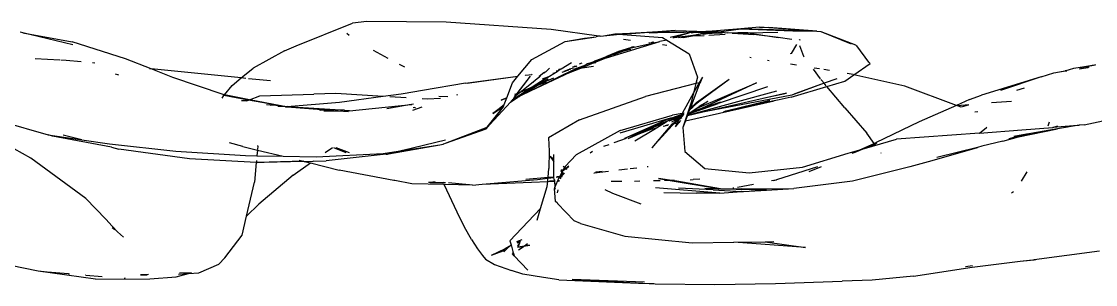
# Model space of a CAD drawing. Header units: millimetres. Extents: x -41292 to 298682, y -22072 to 33155.
# Drawn here: x 27677.4 to 27894.8, y -13211.9 to -13158.6 of the extents above; entities that cross this region are included whole.
import ezdxf

# ---------------------------------------------------------------- set-up
doc = ezdxf.new("R2010")
doc.units = ezdxf.units.MM

# ---------------------------------------------------------------- blocks, each defined once
blk = doc.blocks.new('rmfnasesx')
for p, q in [((55196.21, 2348.86), (55207.66, 2353.42)), ((55210.55, 2353.79), (55207.66, 2353.42)), ((55226.58, 2353.64), (55210.55, 2353.79)), ((55247.83, 2352.15), (55226.58, 2353.64)), ((55257.53, 2350.82), (55247.83, 2352.15)), ((55286.25, 2352.29), (55279.63, 2351.76)), ((55281.78, 2351.68), (55286.25, 2352.29)), ((55290.03, 2352.62), (55286.25, 2352.29)), ((55301.62, 2351.81), (55286.25, 2352.29)), ((55286.25, 2352.29), (55296.74, 2351.89)), ((55301.62, 2351.81), (55290.03, 2352.62)), ((55290.03, 2352.62), (55291.82, 2352.6)), ((55301.62, 2351.81), (55291.82, 2352.6)), ((55140.94, 2351.49), (55140.36, 2351.64)), ((55140.94, 2351.49), (55150.93, 2349.67)), ((55151.01, 2349.07), (55140.94, 2351.49)), ((55206.53, 2351.41), (55206.98, 2351)), ((55250.67, 2349.72), (55256.96, 2350.7)), ((55250.67, 2349.72), (55254.62, 2350.41)), ((55254.62, 2350.41), (55256.96, 2350.7)), ((55257.53, 2350.82), (55256.96, 2350.7)), ((55257.75, 2350.79), (55257.53, 2350.82)), ((55257.75, 2350.79), (55258.45, 2350.88)), ((55258.14, 2350.74), (55258.08, 2350.75)), ((55258.45, 2350.88), (55260.75, 2351.29)), ((55258.45, 2350.88), (55260.48, 2351.06)), ((55260.48, 2351.06), (55261.78, 2351.21)), ((55262.35, 2351.16), (55260.48, 2351.06)), ((55260.75, 2351.29), (55263.76, 2351.44)), ((55260.75, 2351.29), (55261.78, 2351.21)), ((55261.78, 2351.21), (55263.76, 2351.44)), ((55261.78, 2351.21), (55262.35, 2351.16)), ((55272.92, 2351.93), (55262.35, 2351.16)), ((55262.35, 2351.16), (55270.38, 2350.54)), ((55263.9, 2349.95), (55262.52, 2350.14)), ((55263.76, 2351.44), (55272.92, 2351.93)), ((55273.32, 2351.6), (55267.69, 2351.49)), ((55267.69, 2351.49), (55269.36, 2351.59)), ((55269.36, 2351.59), (55274.59, 2351.66)), ((55269.36, 2351.59), (55273.32, 2351.6)), ((55271.24, 2350.02), (55269.86, 2349.7)), ((55270.38, 2350.54), (55271.24, 2350.02)), ((55271.24, 2350.02), (55275.75, 2347.25)), ((55275.68, 2351.45), (55271.97, 2350.55)), ((55272.51, 2350.55), (55272.68, 2350.56)), ((55272.68, 2350.56), (55272.73, 2350.57)), ((55272.78, 2350.56), (55272.73, 2350.57)), ((55275.68, 2351.45), (55272.78, 2350.56)), ((55272.78, 2350.56), (55274.37, 2350.74)), ((55272.92, 2351.93), (55279.55, 2351.77)), ((55273.32, 2351.6), (55274.73, 2351.6)), ((55273.6, 2350.56), (55274.37, 2350.74)), ((55274.12, 2350.56), (55275.56, 2350.8)), ((55274.37, 2350.74), (55274.42, 2350.74)), ((55274.42, 2350.74), (55277.58, 2351.18)), ((55274.42, 2350.74), (55276.87, 2351.02)), ((55274.42, 2350.74), (55275.56, 2350.8)), ((55274.56, 2350.56), (55274.46, 2350.56)), ((55274.56, 2350.56), (55276.45, 2350.85)), ((55275.91, 2350.82), (55274.56, 2350.56)), ((55274.73, 2351.6), (55274.8, 2351.63)), ((55275.03, 2351.59), (55274.8, 2351.63)), ((55274.95, 2351.67), (55275.69, 2351.57)), ((55275.56, 2350.8), (55275.91, 2350.82)), ((55275.82, 2351.46), (55275.68, 2351.45)), ((55275.69, 2351.57), (55277.2, 2351.62)), ((55276.52, 2351.54), (55275.69, 2351.57)), ((55276.87, 2351.02), (55275.91, 2350.82)), ((55275.91, 2350.82), (55276.45, 2350.85)), ((55276.25, 2351.5), (55276.19, 2351.51)), ((55276.25, 2351.5), (55276.52, 2351.54)), ((55276.45, 2350.85), (55278.07, 2351.1)), ((55276.45, 2350.85), (55278.8, 2350.98)), ((55276.73, 2351.54), (55276.52, 2351.54)), ((55279.64, 2351.63), (55276.73, 2351.54)), ((55276.73, 2351.54), (55277.2, 2351.62)), ((55279.08, 2351.39), (55276.73, 2351.54)), ((55276.87, 2351.02), (55277.58, 2351.18)), ((55276.87, 2351.02), (55277.29, 2351.07)), ((55277.32, 2351.63), (55277.2, 2351.62)), ((55277.58, 2351.18), (55277.29, 2351.07)), ((55278.41, 2351.72), (55277.32, 2351.63)), ((55277.32, 2351.63), (55277.78, 2351.62)), ((55277.87, 2351.13), (55277.58, 2351.18)), ((55277.78, 2351.62), (55277.83, 2351.62)), ((55277.83, 2351.62), (55278.77, 2351.7)), ((55278.23, 2351.24), (55278.11, 2351.25)), ((55278.8, 2351.34), (55278.23, 2351.24)), ((55278.77, 2351.7), (55278.41, 2351.72)), ((55278.62, 2351.19), (55278.49, 2351.2)), ((55278.62, 2351.19), (55279.99, 2351.4)), ((55278.89, 2351.71), (55278.77, 2351.7)), ((55278.86, 2351.35), (55278.8, 2351.34)), ((55279.08, 2351.39), (55278.86, 2351.35)), ((55279, 2351.71), (55278.89, 2351.71)), ((55279.04, 2351.72), (55279, 2351.71)), ((55279.14, 2351.73), (55279.04, 2351.72)), ((55279.08, 2351.39), (55279.49, 2351.39)), ((55279.55, 2351.77), (55279.14, 2351.73)), ((55279.49, 2351.39), (55279.57, 2351.44)), ((55279.63, 2351.76), (55279.55, 2351.77)), ((55279.57, 2351.44), (55279.61, 2351.45)), ((55279.61, 2351.45), (55279.8, 2351.43)), ((55280.44, 2351.74), (55279.63, 2351.76)), ((55280.64, 2351.58), (55279.64, 2351.63)), ((55279.76, 2351.04), (55283.06, 2351.22)), ((55279.8, 2351.43), (55280.64, 2351.58)), ((55279.99, 2351.4), (55279.8, 2351.43)), ((55279.99, 2351.4), (55280.13, 2351.42)), ((55280.13, 2351.42), (55280.22, 2351.4)), ((55280.22, 2351.4), (55280.33, 2351.41)), ((55280.33, 2351.41), (55280.41, 2351.41)), ((55280.41, 2351.41), (55280.78, 2351.57)), ((55280.59, 2351.41), (55280.41, 2351.41)), ((55281.65, 2351.66), (55280.44, 2351.74)), ((55281.4, 2351.54), (55280.59, 2351.41)), ((55281.98, 2351.44), (55280.59, 2351.41)), ((55282.46, 2351.34), (55280.59, 2351.41)), ((55280.78, 2351.57), (55280.64, 2351.58)), ((55280.87, 2351.56), (55280.78, 2351.57)), ((55281.03, 2351.63), (55280.87, 2351.56)), ((55281.01, 2351.56), (55280.87, 2351.56)), ((55281.01, 2351.56), (55281.13, 2351.61)), ((55281.22, 2351.59), (55281.13, 2351.61)), ((55281.22, 2351.59), (55281.43, 2351.54)), ((55281.43, 2351.54), (55281.4, 2351.54)), ((55281.43, 2351.54), (55281.47, 2351.54)), ((55281.47, 2351.54), (55281.52, 2351.53)), ((55281.65, 2351.66), (55281.78, 2351.68)), ((55281.78, 2351.68), (55283.5, 2351.52)), ((55282.06, 2351.42), (55281.98, 2351.44)), ((55284.48, 2351.45), (55283.5, 2351.52)), ((55285.66, 2351.5), (55284.48, 2351.45)), ((55284.48, 2351.45), (55285.6, 2351.37)), ((55285.6, 2351.37), (55287.67, 2351.48)), ((55285.6, 2351.37), (55288.85, 2351.13)), ((55287.67, 2351.48), (55285.66, 2351.5)), ((55287.67, 2351.48), (55293.72, 2351.64)), ((55287.67, 2351.48), (55293.77, 2350.52)), ((55293.77, 2350.52), (55288.85, 2351.13)), ((55296.56, 2350.13), (55293.77, 2350.52)), ((55296.74, 2351.89), (55301.62, 2351.81)), ((55298.1, 2350.14), (55298.03, 2350.02)), ((55298.19, 2350.01), (55298.23, 2350.12)), ((55301.62, 2351.81), (55302.4, 2351.78)), ((55302.4, 2351.78), (55308.6, 2349.28)), ((55302.4, 2351.78), (55309.47, 2349.09)), ((55161.7, 2346.2), (55150.93, 2349.67)), ((55193.91, 2347.84), (55187.51, 2344.34)), ((55193.91, 2347.84), (55196.21, 2348.86)), ((55211.83, 2348), (55214.81, 2346.39)), ((55243.96, 2346.08), (55250.67, 2349.72)), ((55262.98, 2348.13), (55259.03, 2346.72)), ((55261.84, 2347.86), (55259.03, 2346.72)), ((55259.07, 2346.43), (55269.86, 2349.7)), ((55261.83, 2347.54), (55263.62, 2348.27)), ((55263.78, 2348.08), (55261.83, 2347.54)), ((55261.84, 2347.86), (55262.09, 2347.92)), ((55262.09, 2347.92), (55262.25, 2347.97)), ((55262.25, 2347.97), (55264.2, 2348.59)), ((55262.25, 2347.97), (55262.98, 2348.13)), ((55262.98, 2348.13), (55263.42, 2348.28)), ((55264.2, 2348.59), (55263.42, 2348.28)), ((55263.42, 2348.28), (55264.06, 2348.45)), ((55263.78, 2348.08), (55263.95, 2348.14)), ((55264.06, 2348.45), (55269.86, 2349.7)), ((55264.06, 2348.45), (55264.53, 2348.68)), ((55264.53, 2348.68), (55264.2, 2348.59)), ((55264.53, 2348.68), (55264.74, 2348.73)), ((55267.75, 2349.43), (55267.61, 2349.45)), ((55268.4, 2349.61), (55267.94, 2349.48)), ((55268.4, 2349.61), (55268.5, 2349.62)), ((55268.5, 2349.62), (55268.67, 2349.67)), ((55271.23, 2348.95), (55270.37, 2349.07)), ((55297.48, 2349.1), (55296.41, 2347.31)), ((55299.02, 2346.69), (55298.17, 2348.84)), ((55309.65, 2348.86), (55309.47, 2349.09)), ((55309.65, 2348.86), (55309.72, 2348.83)), ((55312.16, 2345.57), (55309.72, 2348.83)), ((55148.42, 2345.97), (55143.4, 2346.21)), ((55149.72, 2345.91), (55148.61, 2345.96)), ((55152.7, 2345.61), (55149.72, 2345.91)), ((55166.87, 2344.18), (55161.7, 2346.2)), ((55241.12, 2342.68), (55243.96, 2346.08)), ((55255.86, 2345.43), (55256.61, 2345.73)), ((55256.67, 2345.6), (55255.86, 2345.43)), ((55259.07, 2346.43), (55256.54, 2345.42)), ((55261.83, 2347.54), (55256.61, 2345.73)), ((55256.61, 2345.73), (55259.03, 2346.72)), ((55256.61, 2345.73), (55259.07, 2346.43)), ((55261.83, 2347.54), (55260.39, 2346.96)), ((55275.75, 2347.25), (55277.48, 2342.5)), ((55288.32, 2346.45), (55288.09, 2346.48)), ((55291.95, 2345.85), (55291.61, 2345.91)), ((55296.41, 2347.31), (55296.21, 2347.23)), ((55299.09, 2346.59), (55299.02, 2346.69)), ((55312.43, 2345.28), (55312.16, 2345.57)), ((55155.51, 2345.33), (55155.04, 2345.38)), ((55166.87, 2344.18), (55166.55, 2344.22)), ((55171.28, 2342.47), (55166.87, 2344.18)), ((55185.09, 2342.35), (55166.87, 2344.18)), ((55185.47, 2342.66), (55187.51, 2344.34)), ((55217.07, 2345.16), (55218.15, 2344.57)), ((55246.37, 2343.37), (55245.44, 2342.61)), ((55246.43, 2343.41), (55246.37, 2343.37)), ((55246.4, 2343.39), (55246.37, 2343.37)), ((55246.4, 2343.39), (55246.43, 2343.41)), ((55246.45, 2343.36), (55246.4, 2343.39)), ((55246.43, 2343.41), (55246.67, 2343.61)), ((55246.43, 2343.41), (55246.5, 2343.4)), ((55246.5, 2343.4), (55246.53, 2343.43)), ((55246.67, 2343.61), (55246.75, 2343.62)), ((55246.75, 2343.62), (55247.52, 2344.3)), ((55247.2, 2342.48), (55248.73, 2343.45)), ((55248.17, 2343.3), (55248.73, 2343.45)), ((55248.73, 2343.45), (55249.24, 2343.77)), ((55248.94, 2343.75), (55248.86, 2343.7)), ((55248.94, 2343.75), (55248.97, 2343.74)), ((55248.97, 2343.74), (55249.05, 2343.76)), ((55249.05, 2343.76), (55249.24, 2343.77)), ((55249.59, 2344), (55249.24, 2343.77)), ((55249.59, 2344), (55249.25, 2343.93)), ((55249.28, 2342.5), (55252.44, 2344.04)), ((55249.76, 2344.1), (55249.43, 2344.03)), ((55249.59, 2344), (55249.76, 2344.1)), ((55249.63, 2344.15), (55249.91, 2344.2)), ((55249.76, 2344.1), (55249.91, 2344.2)), ((55249.91, 2344.2), (55251.94, 2345.49)), ((55251.39, 2343.93), (55249.98, 2343.44)), ((55251.67, 2344.1), (55250.42, 2343.66)), ((55254.1, 2344.43), (55250.71, 2343.07)), ((55250.71, 2343.07), (55253.42, 2344.34)), ((55251.2, 2344.04), (55251.23, 2344.05)), ((55251.23, 2344.05), (55251.67, 2344.1)), ((55251.57, 2344.22), (55252.34, 2344.43)), ((55251.67, 2344.1), (55251.73, 2344.11)), ((55251.81, 2344.15), (55251.73, 2344.11)), ((55252.72, 2344.63), (55252.19, 2344.52)), ((55253.08, 2344.3), (55252.44, 2344.04)), ((55252.49, 2344.67), (55252.58, 2344.72)), ((55252.58, 2344.72), (55252.96, 2344.76)), ((55253.08, 2344.83), (55252.96, 2344.76)), ((55253.08, 2344.3), (55254.86, 2345.02)), ((55253.08, 2344.3), (55253.42, 2344.34)), ((55253.42, 2344.34), (55254.86, 2345.02)), ((55253.42, 2344.34), (55254.1, 2344.43)), ((55253.58, 2345.21), (55254.14, 2345.39)), ((55256.51, 2345.4), (55254.1, 2344.43)), ((55254.1, 2344.43), (55256.41, 2344.74)), ((55255.24, 2345.18), (55254.86, 2345.02)), ((55255.86, 2345.43), (55255.24, 2345.18)), ((55255.24, 2345.18), (55256.51, 2345.4)), ((55256.51, 2345.4), (55256.54, 2345.42)), ((55256.54, 2345.42), (55256.87, 2345.48)), ((55297.51, 2344.94), (55296.27, 2345.14)), ((55302.35, 2342.19), (55300.93, 2344.12)), ((55302.15, 2344.18), (55301.05, 2344.36)), ((55304.16, 2343.85), (55303.02, 2344.04)), ((55309.13, 2343.01), (55312.43, 2345.28)), ((55347.03, 2342.57), (55349.58, 2343.41)), ((55349.58, 2343.41), (55351.9, 2343.82)), ((55349.58, 2343.41), (55351.5, 2343.7)), ((55351.64, 2343.72), (55352.22, 2343.81)), ((55351.9, 2343.82), (55353.61, 2344.32)), ((55352.5, 2343.91), (55351.9, 2343.82)), ((55353.61, 2344.32), (55357.96, 2345.02)), ((55354.69, 2344.18), (55356.52, 2344.46)), ((55356.52, 2344.46), (55354.96, 2344.27)), ((55356.18, 2344.65), (55357.96, 2345.02)), ((55357.77, 2344.92), (55356.18, 2344.65)), ((55356.68, 2344.51), (55356.52, 2344.46)), ((55357.96, 2345.02), (55358.1, 2345.04)), ((55159.62, 2343.19), (55160.07, 2343.06)), ((55160.07, 2343.06), (55160.25, 2342.99)), ((55181.5, 2338.97), (55171.28, 2342.47)), ((55183.26, 2340.85), (55185.09, 2342.35)), ((55185.09, 2342.35), (55185.47, 2342.66)), ((55186.06, 2342.25), (55185.09, 2342.35)), ((55191.03, 2341.75), (55186.6, 2342.2)), ((55230.53, 2341.29), (55221.84, 2339.8)), ((55230.53, 2341.29), (55241.12, 2342.68)), ((55230.88, 2341.29), (55241.12, 2342.68)), ((55238.88, 2338.34), (55240, 2341.33)), ((55240, 2341.33), (55241.12, 2342.68)), ((55240.71, 2338.77), (55243.66, 2342.73)), ((55240.99, 2339.23), (55243.66, 2342.73)), ((55241.56, 2339.47), (55243.84, 2341.32)), ((55241.81, 2338.91), (55247.2, 2342.48)), ((55242.58, 2342.87), (55242.65, 2342.93)), ((55242.65, 2342.93), (55243.96, 2343.06)), ((55243.66, 2339.76), (55250.71, 2343.07)), ((55243.66, 2339.76), (55249.28, 2342.5)), ((55243.84, 2341.32), (55245.34, 2342.53)), ((55244.31, 2341.48), (55243.84, 2341.32)), ((55243.96, 2343.06), (55244.01, 2343.12)), ((55247.2, 2342.48), (55244.24, 2340.59)), ((55246.83, 2341.51), (55245.11, 2340.82)), ((55245.82, 2341.26), (55245.11, 2340.82)), ((55245.34, 2342.53), (55245.44, 2342.61)), ((55245.34, 2342.53), (55245.58, 2342.6)), ((55245.44, 2342.61), (55245.69, 2342.69)), ((55245.82, 2341.26), (55245.9, 2341.29)), ((55245.9, 2341.29), (55248.4, 2342.34)), ((55247.27, 2342.11), (55245.9, 2341.29)), ((55246.2, 2342.16), (55246.1, 2342.1)), ((55247.2, 2342.48), (55246.2, 2342.16)), ((55250.71, 2343.07), (55249.28, 2342.5)), ((55277.16, 2341.2), (55266.95, 2338.56)), ((55276.03, 2336.21), (55278.03, 2341.43)), ((55277.83, 2341.37), (55276.69, 2339.31)), ((55277.16, 2341.2), (55276.69, 2339.31)), ((55277.48, 2342.5), (55277.16, 2341.2)), ((55277.83, 2341.37), (55277.16, 2341.2)), ((55277.27, 2337.39), (55283.85, 2342.09)), ((55277.42, 2336.23), (55289.38, 2341.33)), ((55277.72, 2337.59), (55283.85, 2342.09)), ((55278.45, 2342.5), (55277.83, 2341.37)), ((55277.89, 2341.39), (55277.83, 2341.37)), ((55278.08, 2341.44), (55278.03, 2341.43)), ((55278.08, 2341.44), (55278.45, 2342.5)), ((55289.38, 2341.33), (55278.29, 2336.19)), ((55303.1, 2341.26), (55296.59, 2338.83)), ((55303.1, 2341.26), (55297.2, 2339.15)), ((55302.58, 2341.89), (55302.45, 2342.06)), ((55303.1, 2341.26), (55302.58, 2341.89)), ((55305.64, 2342.17), (55303.1, 2341.26)), ((55303.52, 2340.77), (55303.1, 2341.26)), ((55303.64, 2340.62), (55307.27, 2341.73)), ((55307.27, 2341.73), (55309.13, 2343.01)), ((55308.6, 2343.13), (55307.75, 2343.27)), ((55308.95, 2343.05), (55308.6, 2343.13)), ((55319.43, 2340.71), (55309.13, 2343.01)), ((55347.03, 2342.57), (55334.97, 2338.86)), ((55347.03, 2342.57), (55338.78, 2339.84)), ((55181.75, 2338.92), (55183.26, 2340.85)), ((55188.91, 2338.72), (55199.8, 2339.07)), ((55204.28, 2339.17), (55199.8, 2339.07)), ((55213.86, 2338.58), (55204.28, 2339.17)), ((55217.5, 2339.05), (55213.86, 2338.58)), ((55217.9, 2339.15), (55217.5, 2339.05)), ((55217.92, 2339.12), (55217.5, 2339.05)), ((55221.84, 2339.8), (55217.9, 2339.15)), ((55243.71, 2340.26), (55240, 2337.9)), ((55240.92, 2339.14), (55240.5, 2338.97)), ((55240.52, 2339.03), (55240.99, 2339.23)), ((55240.71, 2338.77), (55241.39, 2339.32)), ((55240.74, 2338.89), (55240.92, 2339.14)), ((55240.92, 2339.14), (55240.99, 2339.23)), ((55243.71, 2340.26), (55241.39, 2339.32)), ((55241.39, 2339.32), (55241.56, 2339.47)), ((55241.56, 2339.47), (55244.24, 2340.59)), ((55245, 2340.78), (55241.84, 2338.87)), ((55241.84, 2338.87), (55243.66, 2339.76)), ((55244.24, 2340.59), (55243.71, 2340.26)), ((55245.11, 2340.82), (55245, 2340.78)), ((55276.69, 2339.31), (55274.38, 2335.12)), ((55293.45, 2339.68), (55275.45, 2334.71)), ((55276.69, 2339.31), (55276.22, 2337.4)), ((55295.5, 2339.27), (55279.2, 2335.53)), ((55291.67, 2340.53), (55281.65, 2337.19)), ((55290.66, 2338.23), (55295.5, 2339.27)), ((55296.46, 2338.43), (55303.64, 2340.62)), ((55297.15, 2339.14), (55296.59, 2338.83)), ((55297.2, 2339.15), (55297.15, 2339.14)), ((55307.27, 2336.27), (55303.64, 2340.62)), ((55329.86, 2336.79), (55319.43, 2340.71)), ((55343.61, 2340.27), (55342.06, 2339.8)), ((55181.24, 2338.27), (55181.63, 2338.77)), ((55181.63, 2338.77), (55181.39, 2338.82)), ((55181.75, 2338.92), (55181.5, 2338.97)), ((55181.63, 2338.77), (55181.75, 2338.92)), ((55186.62, 2337.86), (55181.63, 2338.77)), ((55186.8, 2337.93), (55181.75, 2338.92)), ((55186.29, 2337.74), (55185.15, 2337.68)), ((55186.29, 2337.74), (55186.62, 2337.86)), ((55186.62, 2337.86), (55186.8, 2337.93)), ((55193.15, 2336.67), (55186.62, 2337.86)), ((55186.8, 2337.93), (55188.91, 2338.72)), ((55193.15, 2336.67), (55186.8, 2337.93)), ((55191.06, 2336.84), (55190.23, 2336.9)), ((55191.06, 2336.84), (55191, 2336.78)), ((55193.15, 2336.67), (55191.06, 2336.84)), ((55205.04, 2337.35), (55194.39, 2336.52)), ((55213.86, 2338.58), (55205.04, 2337.35)), ((55207.05, 2335.72), (55219.51, 2336.98)), ((55218.53, 2338.3), (55215.23, 2338.5)), ((55219.51, 2336.98), (55216.49, 2336.45)), ((55219.51, 2336.98), (55219.64, 2336.99)), ((55219.96, 2337.06), (55219.64, 2336.99)), ((55222.83, 2338.04), (55221.76, 2338.1)), ((55225.48, 2338.2), (55222.83, 2338.04)), ((55226.94, 2338.5), (55225.15, 2338.57)), ((55228.68, 2339.01), (55228.88, 2338.9)), ((55235.43, 2332.94), (55239.6, 2337.47)), ((55236.04, 2335.15), (55238.36, 2336.95)), ((55237.72, 2337.85), (55238.88, 2338.34)), ((55238.87, 2338.31), (55237.72, 2337.85)), ((55238.29, 2336.77), (55238.36, 2336.95)), ((55238.36, 2336.95), (55238.87, 2338.31)), ((55238.87, 2338.31), (55238.88, 2338.34)), ((55239.6, 2337.47), (55241.09, 2338.43)), ((55239.88, 2337.77), (55239.6, 2337.47)), ((55241.09, 2338.43), (55239.88, 2337.77)), ((55239.88, 2337.77), (55240, 2337.9)), ((55240, 2337.9), (55240.29, 2338.21)), ((55240.29, 2338.21), (55240.71, 2338.77)), ((55240.54, 2338.64), (55240.29, 2338.21)), ((55240.37, 2338.51), (55240.54, 2338.64)), ((55240.74, 2338.89), (55240.41, 2338.63)), ((55240.54, 2338.64), (55240.74, 2338.89)), ((55240.54, 2338.64), (55240.71, 2338.77)), ((55241.09, 2338.43), (55241.38, 2338.62)), ((55241.38, 2338.62), (55241.81, 2338.91)), ((55241.84, 2338.87), (55241.38, 2338.62)), ((55253.57, 2333.88), (55266.95, 2338.56)), ((55276.22, 2337.4), (55274.52, 2332.28)), ((55275.04, 2333.65), (55292.98, 2337.68)), ((55277.27, 2337.39), (55276.03, 2336.21)), ((55276.37, 2336.37), (55277.72, 2337.59)), ((55276.63, 2336.67), (55277.72, 2337.59)), ((55277.27, 2337.39), (55276.63, 2336.67)), ((55277.72, 2337.59), (55277.27, 2337.39)), ((55279.54, 2337.58), (55277.42, 2336.23)), ((55277.48, 2335.67), (55281.65, 2337.19)), ((55279.54, 2337.58), (55277.73, 2336.54)), ((55282.1, 2337.42), (55278.29, 2336.19)), ((55296.59, 2338.83), (55279.2, 2335.53)), ((55282.74, 2335.56), (55292.11, 2337.79)), ((55292.11, 2337.79), (55283.24, 2335.6)), ((55292.98, 2337.68), (55283.24, 2335.6)), ((55294.03, 2337.92), (55292.98, 2337.68)), ((55296.46, 2338.43), (55294.03, 2337.92)), ((55332.52, 2337.96), (55329.86, 2336.79)), ((55332.38, 2336.9), (55330.08, 2336.71)), ((55332.52, 2337.96), (55334.97, 2338.86)), ((55341, 2337.61), (55336.98, 2337.28)), ((55192.62, 2336.54), (55192.53, 2336.55)), ((55193.49, 2336.61), (55192.62, 2336.54)), ((55193.65, 2336.56), (55192.62, 2336.54)), ((55193.22, 2336.67), (55193.15, 2336.67)), ((55193.49, 2336.61), (55193.22, 2336.67)), ((55193.67, 2336.58), (55193.49, 2336.61)), ((55193.84, 2336.56), (55193.67, 2336.58)), ((55193.88, 2336.56), (55193.84, 2336.56)), ((55193.94, 2336.55), (55193.88, 2336.56)), ((55194.07, 2336.53), (55193.94, 2336.55)), ((55194.44, 2336.57), (55194.07, 2336.53)), ((55194.07, 2336.53), (55194.39, 2336.52)), ((55194.39, 2336.52), (55203.2, 2335.81)), ((55205.23, 2335.8), (55194.39, 2336.52)), ((55201.25, 2335.78), (55200.98, 2335.81)), ((55203.2, 2335.81), (55201.25, 2335.78)), ((55201.85, 2335.72), (55204.72, 2335.69)), ((55203.2, 2335.81), (55204.72, 2335.69)), ((55204.72, 2335.69), (55206.81, 2335.52)), ((55206.03, 2335.81), (55205.23, 2335.8)), ((55206.72, 2335.71), (55205.23, 2335.8)), ((55207.05, 2335.72), (55206.72, 2335.71)), ((55216.49, 2336.45), (55214.61, 2336.08)), ((55219.83, 2335.83), (55221.72, 2336.51)), ((55219.92, 2336.33), (55220.21, 2336.42)), ((55220.26, 2336.33), (55220.37, 2336.36)), ((55234.88, 2332.35), (55238.16, 2336.43)), ((55235.43, 2332.94), (55238.16, 2336.43)), ((55238.29, 2336.77), (55236.04, 2335.15)), ((55236.04, 2335.15), (55238.2, 2336.56)), ((55238.16, 2336.43), (55238.2, 2336.56)), ((55238.2, 2336.56), (55238.29, 2336.77)), ((55261.85, 2331.7), (55272.44, 2334.78)), ((55274.38, 2335.12), (55272.44, 2334.78)), ((55274.19, 2334.85), (55272.72, 2334.38)), ((55273.45, 2334.53), (55274.19, 2334.85)), ((55273.78, 2334.02), (55274.53, 2334.7)), ((55274.62, 2334.88), (55273.84, 2334.14)), ((55274.12, 2334.64), (55274.14, 2334.68)), ((55274.19, 2334.85), (55274.14, 2334.68)), ((55274.14, 2334.68), (55274.31, 2334.69)), ((55274.17, 2334.57), (55274.31, 2334.69)), ((55274.19, 2334.85), (55274.25, 2334.87)), ((55274.38, 2335.12), (55274.25, 2334.87)), ((55274.25, 2334.87), (55274.72, 2335.08)), ((55274.69, 2335.01), (55274.25, 2334.87)), ((55274.69, 2335.01), (55274.31, 2334.69)), ((55274.78, 2335.19), (55274.38, 2335.12)), ((55278.55, 2335.4), (55275.43, 2334.66)), ((55275.43, 2334.66), (55275.45, 2334.71)), ((55275.45, 2334.71), (55275.53, 2334.91)), ((55276.45, 2335.33), (55275.53, 2334.91)), ((55275.59, 2335.06), (55275.53, 2334.91)), ((55275.59, 2335.06), (55275.87, 2335.81)), ((55276.18, 2335.44), (55275.59, 2335.06)), ((55275.59, 2335.06), (55276.45, 2335.33)), ((55276.37, 2336.37), (55275.87, 2335.81)), ((55275.87, 2335.81), (55275.94, 2335.98)), ((55275.94, 2335.98), (55276.37, 2336.37)), ((55275.94, 2335.98), (55275.99, 2336.12)), ((55275.99, 2336.12), (55276.63, 2336.67)), ((55275.99, 2336.12), (55276.03, 2336.21)), ((55276.98, 2335.58), (55276.18, 2335.44)), ((55276.39, 2335.57), (55276.18, 2335.44)), ((55276.63, 2336.67), (55276.37, 2336.37)), ((55277.42, 2336.23), (55276.39, 2335.57)), ((55278.29, 2336.19), (55276.39, 2335.57)), ((55276.45, 2335.33), (55277.29, 2335.63)), ((55276.98, 2335.58), (55276.45, 2335.33)), ((55278.29, 2336.19), (55276.98, 2335.58)), ((55277.29, 2335.63), (55276.98, 2335.58)), ((55277.48, 2335.67), (55277.29, 2335.63)), ((55279.2, 2335.53), (55278.55, 2335.4)), ((55283.24, 2335.6), (55283.11, 2335.59)), ((55307.27, 2336.27), (55311.74, 2331.13)), ((55329.86, 2336.79), (55322.31, 2333.47)), ((55330.08, 2336.71), (55329.86, 2336.79)), ((55330.86, 2336.42), (55330.08, 2336.71)), ((55332.24, 2336.84), (55330.86, 2336.42)), ((55333.59, 2335.51), (55334.2, 2335.55)), ((55355.71, 2332.85), (55365.56, 2334.94)), ((55136.67, 2333.54), (55146.07, 2330.8)), ((55234.73, 2332.06), (55235.43, 2332.94)), ((55234.88, 2332.35), (55235.43, 2332.94)), ((55253.57, 2333.88), (55247.33, 2330.25)), ((55261.84, 2331.23), (55272.09, 2334.24)), ((55262.79, 2330.13), (55271.16, 2333.89)), ((55271.11, 2333.44), (55265.71, 2331.04)), ((55271.16, 2333.89), (55267.99, 2332.28)), ((55267.99, 2332.28), (55271.62, 2333.75)), ((55272.28, 2332.96), (55268.26, 2328.21)), ((55268.26, 2328.21), (55272.32, 2332.7)), ((55269.19, 2332.27), (55271.11, 2333.44)), ((55271.48, 2332.74), (55270.52, 2332.51)), ((55270.97, 2332.73), (55271.65, 2332.89)), ((55271.11, 2333.44), (55271.62, 2333.75)), ((55271.16, 2333.89), (55271.26, 2333.9)), ((55271.26, 2333.9), (55271.31, 2333.92)), ((55271.31, 2333.92), (55271.35, 2333.93)), ((55271.53, 2333.99), (55271.35, 2333.93)), ((55272.34, 2334.22), (55271.53, 2333.99)), ((55271.62, 2333.75), (55271.64, 2333.79)), ((55271.8, 2333.83), (55271.64, 2333.79)), ((55271.76, 2333.66), (55271.72, 2333.68)), ((55271.76, 2333.66), (55271.79, 2333.68)), ((55271.79, 2333.68), (55272.11, 2333.79)), ((55271.8, 2333.83), (55272.98, 2334.35)), ((55272.75, 2334.05), (55271.8, 2333.83)), ((55272.09, 2334.24), (55272.72, 2334.38)), ((55273.71, 2334.23), (55272.11, 2333.79)), ((55272.11, 2333.79), (55272.75, 2334.05)), ((55273.71, 2334.23), (55272.19, 2333.36)), ((55272.28, 2332.96), (55272.45, 2333.07)), ((55272.7, 2333.05), (55272.28, 2332.96)), ((55272.32, 2332.7), (55272.28, 2332.96)), ((55272.7, 2333.05), (55272.32, 2332.7)), ((55272.72, 2334.38), (55272.34, 2334.22)), ((55272.98, 2334.35), (55272.34, 2334.22)), ((55272.45, 2333.07), (55273.71, 2334.23)), ((55273.24, 2333.57), (55272.45, 2333.07)), ((55272.45, 2333.07), (55272.79, 2333.15)), ((55273.33, 2333.2), (55272.7, 2333.05)), ((55272.79, 2333.15), (55272.7, 2333.05)), ((55272.72, 2334.38), (55273.45, 2334.53)), ((55272.75, 2334.05), (55274, 2334.42)), ((55273.24, 2333.57), (55272.79, 2333.15)), ((55272.79, 2333.15), (55273.37, 2333.27)), ((55273.63, 2333.27), (55272.92, 2332.47)), ((55273.33, 2333.2), (55272.92, 2332.47)), ((55273.04, 2334.36), (55272.98, 2334.35)), ((55273.04, 2334.36), (55274.12, 2334.64)), ((55274.07, 2334.55), (55273.04, 2334.36)), ((55273.04, 2334.36), (55273.45, 2334.53)), ((55273.38, 2333.66), (55273.24, 2333.57)), ((55273.37, 2333.27), (55273.33, 2333.2)), ((55273.63, 2333.27), (55273.33, 2333.2)), ((55273.69, 2333.85), (55273.37, 2333.27)), ((55273.37, 2333.27), (55273.7, 2333.35)), ((55273.78, 2334.02), (55273.38, 2333.66)), ((55273.69, 2333.85), (55273.38, 2333.66)), ((55273.45, 2334.53), (55274.12, 2334.64)), ((55273.7, 2333.35), (55273.63, 2333.27)), ((55273.84, 2333.32), (55273.63, 2333.27)), ((55274.3, 2334.25), (55273.69, 2333.85)), ((55273.78, 2334.02), (55273.69, 2333.85)), ((55274.05, 2333.75), (55273.7, 2333.35)), ((55273.7, 2333.35), (55273.87, 2333.39)), ((55273.9, 2334.34), (55273.71, 2334.23)), ((55273.84, 2334.14), (55273.78, 2334.02)), ((55274, 2334.42), (55273.84, 2334.14)), ((55273.9, 2334.34), (55274, 2334.42)), ((55274, 2334.42), (55274.03, 2334.47)), ((55274.03, 2334.47), (55274.08, 2334.49)), ((55274.12, 2334.64), (55274.07, 2334.55)), ((55274.17, 2334.57), (55274.07, 2334.55)), ((55274.07, 2334.55), (55274.08, 2334.49)), ((55274.08, 2334.49), (55274.17, 2334.57)), ((55275.04, 2333.65), (55274.52, 2332.28)), ((55275.04, 2333.65), (55275.43, 2334.66)), ((55322.31, 2333.47), (55313.52, 2329.2)), ((55348.44, 2332.66), (55348.74, 2333.48)), ((55353.55, 2332.68), (55349.38, 2332.34)), ((55349.38, 2332.34), (55350.4, 2332.62)), ((55354.71, 2332.77), (55350.35, 2332.02)), ((55353.55, 2332.68), (55353.67, 2332.7)), ((55353.67, 2332.7), (55354.71, 2332.77)), ((55354.76, 2332.77), (55354.71, 2332.77)), ((55355.71, 2332.85), (55354.76, 2332.77)), ((55146.91, 2330.57), (55146.07, 2330.8)), ((55146.07, 2330.8), (55152.83, 2329.81)), ((55158.89, 2328.3), (55146.91, 2330.57)), ((55152.83, 2329.81), (55149.11, 2330.75)), ((55226.5, 2329.12), (55234.88, 2332.35)), ((55226.5, 2329.12), (55234.73, 2332.06)), ((55234.73, 2332.06), (55234.88, 2332.35)), ((55261.85, 2331.7), (55252.91, 2326.78)), ((55262.79, 2330.13), (55267.99, 2332.28)), ((55267.99, 2332.28), (55263.36, 2330)), ((55265.71, 2331.04), (55263.36, 2330)), ((55264.81, 2329.6), (55268.95, 2332.12)), ((55268.24, 2331.95), (55265.71, 2331.04)), ((55268.42, 2331.99), (55268.24, 2331.95)), ((55268.42, 2331.99), (55269.19, 2332.27)), ((55268.95, 2332.12), (55268.42, 2331.99)), ((55268.95, 2332.12), (55269.19, 2332.27)), ((55274.52, 2332.28), (55274.94, 2327.45)), ((55313.21, 2329.06), (55311.74, 2331.13)), ((55334.57, 2331.19), (55317.73, 2329.95)), ((55334.57, 2331.19), (55335.99, 2332.33)), ((55334.57, 2331.19), (55343.09, 2331.82)), ((55335.99, 2332.33), (55336.05, 2332.35)), ((55339.27, 2329.53), (55342.43, 2330.41)), ((55344.08, 2330.95), (55340.51, 2330.02)), ((55340.51, 2330.02), (55342.43, 2330.41)), ((55344.08, 2330.95), (55341.51, 2330.52)), ((55342.43, 2330.41), (55350.35, 2332.02)), ((55342.43, 2330.41), (55344.92, 2331.1)), ((55343.09, 2331.82), (55349.38, 2332.34)), ((55344.92, 2331.1), (55344.08, 2330.95)), ((55350.35, 2332.02), (55344.92, 2331.1)), ((55142.57, 2326.08), (55134.94, 2330.31)), ((55152.83, 2329.81), (55158.44, 2328.98)), ((55158.44, 2328.98), (55171.91, 2327.54)), ((55158.89, 2328.3), (55160.35, 2327.91)), ((55185.44, 2328.48), (55182.74, 2329.21)), ((55185.44, 2328.48), (55188.42, 2327.75)), ((55188.5, 2328.55), (55188.43, 2327.83)), ((55188.5, 2328.55), (55188.5, 2328.68)), ((55202.14, 2327.25), (55203.59, 2328.26)), ((55203.8, 2328.27), (55206.32, 2327.26)), ((55204.3, 2328.29), (55207, 2327.26)), ((55214.95, 2326.99), (55225.29, 2328.83)), ((55226.44, 2329.72), (55217.81, 2327.67)), ((55217.81, 2327.67), (55225.29, 2328.83)), ((55225.29, 2328.83), (55226, 2328.94)), ((55226, 2328.94), (55226.09, 2328.97)), ((55226.09, 2328.97), (55226.15, 2328.98)), ((55226.15, 2328.98), (55226.5, 2329.12)), ((55247.33, 2330.25), (55247.44, 2327.55)), ((55259.52, 2328.82), (55258.44, 2328.44)), ((55263.02, 2330.08), (55260.55, 2329.19)), ((55310.32, 2327.78), (55313.21, 2329.06)), ((55311.25, 2328.05), (55317.73, 2329.95)), ((55313.33, 2328.9), (55311.25, 2328.05)), ((55313.21, 2329.06), (55313.52, 2329.2)), ((55313.33, 2328.9), (55313.21, 2329.06)), ((55313.77, 2329.12), (55313.33, 2328.9)), ((55324.98, 2325.6), (55334.14, 2328.27)), ((55334.14, 2328.27), (55325.92, 2326.25)), ((55335.02, 2328.53), (55334.14, 2328.27)), ((55339.27, 2329.53), (55335.02, 2328.53)), ((55153.64, 2317.91), (55142.57, 2326.08)), ((55174.68, 2325.99), (55160.35, 2327.91)), ((55171.91, 2327.54), (55186.01, 2326.62)), ((55188.18, 2325.24), (55174.68, 2325.99)), ((55186.01, 2326.62), (55188.31, 2326.58)), ((55188.42, 2327.75), (55188.31, 2326.58)), ((55188.31, 2326.58), (55193.61, 2326.48)), ((55188.42, 2327.75), (55193.61, 2326.48)), ((55193.61, 2326.48), (55200.27, 2326.36)), ((55200.27, 2326.36), (55213.87, 2327.05)), ((55214.44, 2326.93), (55202.33, 2325.55)), ((55213.87, 2327.05), (55217.73, 2327.65)), ((55214.44, 2326.93), (55214.76, 2326.94)), ((55214.76, 2326.94), (55214.95, 2326.99)), ((55217.73, 2327.65), (55214.95, 2326.99)), ((55217.73, 2327.65), (55217.81, 2327.67)), ((55247.44, 2327.55), (55247.36, 2323.99)), ((55248.4, 2325.82), (55247.62, 2326.43)), ((55247.62, 2326.43), (55248.4, 2325.38)), ((55248.4, 2325.82), (55248.39, 2326.86)), ((55252.91, 2326.78), (55250.68, 2324.41)), ((55255.75, 2327.21), (55256.19, 2327.5)), ((55274.94, 2327.45), (55278.93, 2324.03)), ((55298.71, 2324.27), (55307.99, 2327.1)), ((55307.99, 2327.1), (55310.32, 2327.78)), ((55308.78, 2327.1), (55310.32, 2327.78)), ((55311.25, 2328.05), (55308.99, 2327.1)), ((55310.32, 2327.78), (55311.25, 2328.05)), ((55314.61, 2327.1), (55314.59, 2327.12)), ((55188.18, 2325.24), (55187.8, 2321.25)), ((55188.43, 2325.23), (55188.18, 2325.24)), ((55188.22, 2325.63), (55188.19, 2325.29)), ((55197.74, 2325.47), (55188.43, 2325.23)), ((55188.43, 2325.23), (55189.75, 2325.32)), ((55189.75, 2325.32), (55197.74, 2325.47)), ((55195.62, 2322.67), (55199.12, 2325.13)), ((55196.85, 2325.69), (55197.74, 2325.47)), ((55197.74, 2325.47), (55197.83, 2325.45)), ((55197.83, 2325.45), (55199.66, 2325.51)), ((55197.83, 2325.45), (55199.12, 2325.13)), ((55199.12, 2325.13), (55204.96, 2323.7)), ((55199.5, 2325.4), (55199.66, 2325.51)), ((55199.66, 2325.51), (55199.74, 2325.56)), ((55199.66, 2325.51), (55202.33, 2325.55)), ((55247.22, 2322.23), (55247.36, 2323.99)), ((55248.4, 2325.38), (55248.4, 2325.82)), ((55248.42, 2322.34), (55248.4, 2325.38)), ((55249.9, 2323.81), (55250.08, 2323.44)), ((55250.53, 2324.18), (55250.13, 2323.56)), ((55250.13, 2323.56), (55250.79, 2323.98)), ((55250.53, 2324.18), (55250.27, 2324.38)), ((55250.68, 2324.41), (55250.53, 2324.18)), ((55250.79, 2323.98), (55250.53, 2324.18)), ((55251.44, 2324.49), (55250.79, 2323.98)), ((55250.79, 2323.98), (55251.34, 2324.35)), ((55251, 2323.82), (55250.79, 2323.98)), ((55263.31, 2323.87), (55261.56, 2323.66)), ((55265.22, 2324.09), (55263.81, 2323.92)), ((55267.35, 2324.33), (55267.29, 2324.32)), ((55267.5, 2324.35), (55267.4, 2324.34)), ((55278.93, 2324.03), (55287.94, 2323.1)), ((55287.94, 2323.1), (55298.71, 2324.27)), ((55301.77, 2324.33), (55293.44, 2321.74)), ((55302.47, 2324.35), (55300, 2323.3)), ((55320.45, 2324.31), (55308.86, 2321.46)), ((55324.87, 2325.58), (55320.45, 2324.31)), ((55324.98, 2325.6), (55324.87, 2325.58)), ((55195.62, 2322.67), (55188.68, 2316.79)), ((55216.03, 2321.58), (55204.96, 2323.7)), ((55233.92, 2320.82), (55245.08, 2321.76)), ((55242.75, 2321.83), (55247.22, 2322.23)), ((55245.08, 2321.76), (55247.2, 2322.02)), ((55247.15, 2321.36), (55247.2, 2322.02)), ((55247.2, 2322.02), (55247.22, 2322.23)), ((55247.2, 2322.02), (55248.42, 2322.18)), ((55247.22, 2322.23), (55248.42, 2322.34)), ((55248.42, 2322.18), (55248.42, 2322.34)), ((55248.43, 2321.78), (55248.42, 2322.18)), ((55248.43, 2321.78), (55248.47, 2321.45)), ((55248.53, 2321.73), (55248.54, 2321.49)), ((55248.61, 2320.18), (55249.46, 2322.15)), ((55248.86, 2322.23), (55249.58, 2322.32)), ((55248.97, 2322.39), (55249.64, 2322.46)), ((55249.52, 2322.2), (55249.46, 2322.15)), ((55249.52, 2322.2), (55249.68, 2322.34)), ((55249.58, 2322.32), (55249.52, 2322.2)), ((55249.64, 2322.46), (55249.58, 2322.32)), ((55249.58, 2322.32), (55249.68, 2322.34)), ((55249.99, 2323.25), (55249.64, 2322.46)), ((55249.64, 2322.46), (55249.84, 2322.47)), ((55249.68, 2322.34), (55249.84, 2322.47)), ((55249.68, 2322.34), (55249.87, 2322.36)), ((55249.75, 2323.58), (55249.99, 2323.25)), ((55249.77, 2321.91), (55249.87, 2322.36)), ((55249.84, 2322.47), (55249.89, 2322.48)), ((55249.87, 2322.36), (55249.89, 2322.48)), ((55249.87, 2322.36), (55250.08, 2322.39)), ((55249.89, 2322.48), (55249.91, 2322.53)), ((55249.89, 2322.48), (55250.15, 2322.5)), ((55249.91, 2322.53), (55250.05, 2323.18)), ((55249.91, 2322.53), (55250.29, 2322.86)), ((55250.1, 2323.4), (55249.99, 2323.25)), ((55249.99, 2323.25), (55250.05, 2323.18)), ((55250.05, 2323.18), (55250.1, 2323.4)), ((55250.05, 2323.18), (55250.29, 2322.86)), ((55250.08, 2323.44), (55250.13, 2323.56)), ((55250.08, 2323.44), (55250.1, 2323.4)), ((55250.1, 2323.4), (55250.34, 2322.91)), ((55250.29, 2322.86), (55250.34, 2322.91)), ((55250.29, 2322.86), (55250.34, 2322.79)), ((55250.34, 2322.91), (55250.52, 2323.07)), ((55250.34, 2322.91), (55250.38, 2322.85)), ((55256.48, 2323.08), (55256.55, 2323.09)), ((55259.47, 2323.42), (55256.55, 2323.09)), ((55256.84, 2323.24), (55256.92, 2323.28)), ((55258.2, 2323.41), (55256.92, 2323.28)), ((55271.78, 2321.64), (55269.55, 2321.96)), ((55269.55, 2321.96), (55271.5, 2321.63)), ((55270.82, 2321.62), (55271.5, 2321.63)), ((55271.5, 2321.63), (55271.78, 2321.64)), ((55271.5, 2321.63), (55282.1, 2319.87)), ((55271.78, 2321.64), (55272.82, 2321.66)), ((55273.32, 2321.42), (55271.78, 2321.64)), ((55276, 2321.74), (55276.58, 2321.75)), ((55277.92, 2321.83), (55276.58, 2321.75)), ((55292.43, 2321.55), (55293.39, 2321.73)), ((55292.94, 2321.59), (55293.39, 2321.73)), ((55293.39, 2321.73), (55293.44, 2321.74)), ((55343.04, 2321.42), (55344.16, 2323.31)), ((55186.2, 2314.32), (55187.8, 2321.25)), ((55216.21, 2321.54), (55216.03, 2321.58)), ((55219.65, 2320.89), (55216.21, 2321.54)), ((55226.17, 2320.77), (55219.65, 2320.89)), ((55223.35, 2321.14), (55223.04, 2321.16)), ((55224.4, 2321.27), (55223.35, 2321.14)), ((55223.35, 2321.14), (55225.97, 2321.19)), ((55225.97, 2321.19), (55225.95, 2321.22)), ((55225.97, 2321.19), (55226.47, 2321.2)), ((55226.06, 2320.99), (55225.97, 2321.19)), ((55228.82, 2315.13), (55226.17, 2320.77)), ((55231.96, 2320.66), (55226.17, 2320.77)), ((55227.06, 2321.18), (55231.25, 2320.76)), ((55231.25, 2320.76), (55231.32, 2320.76)), ((55231.96, 2320.66), (55233.92, 2320.82)), ((55233.92, 2320.82), (55243.9, 2321.23)), ((55243.9, 2321.23), (55247.15, 2321.36)), ((55245.71, 2315.87), (55247.07, 2320.37)), ((55247.07, 2320.37), (55247.15, 2321.36)), ((55247.15, 2321.36), (55248.48, 2321.41)), ((55248.47, 2321.45), (55247.49, 2321.46)), ((55248.54, 2321.49), (55248.47, 2321.45)), ((55248.47, 2321.45), (55248.54, 2321.45)), ((55248.47, 2321.45), (55248.48, 2321.41)), ((55248.48, 2321.41), (55248.59, 2320.66)), ((55248.48, 2321.41), (55248.55, 2321.41)), ((55248.52, 2319.97), (55248.62, 2320.12)), ((55248.76, 2317.34), (55248.52, 2319.97)), ((55248.54, 2321.49), (55248.54, 2321.45)), ((55248.54, 2321.45), (55248.55, 2321.41)), ((55248.55, 2321.41), (55248.59, 2320.66)), ((55248.59, 2320.66), (55248.61, 2320.18)), ((55248.62, 2320.12), (55248.61, 2320.18)), ((55248.63, 2319.94), (55248.63, 2319.81)), ((55249.14, 2319.05), (55249.28, 2319.7)), ((55249.36, 2321.44), (55249.47, 2321.45)), ((55249.52, 2321.52), (55249.37, 2321.52)), ((55258.71, 2319.74), (55260.29, 2319)), ((55260, 2321.41), (55261.96, 2321.41)), ((55261.96, 2321.41), (55262.14, 2321.41)), ((55264.69, 2321.47), (55265.82, 2321.5)), ((55268.55, 2321.56), (55269.92, 2321.59)), ((55281.96, 2319.04), (55268.98, 2320.1)), ((55282.1, 2319.87), (55273.32, 2321.42)), ((55280.66, 2319.67), (55273.61, 2320.04)), ((55282.1, 2319.87), (55278.93, 2319.95)), ((55280.66, 2319.67), (55281.84, 2319.73)), ((55280.66, 2319.67), (55286.38, 2319.37)), ((55282.19, 2319.85), (55282.1, 2319.87)), ((55286.32, 2319.88), (55282.19, 2319.85)), ((55291.42, 2319.62), (55282.19, 2319.85)), ((55284.65, 2320.07), (55284.84, 2320.11)), ((55285.58, 2320.25), (55288.79, 2320.86)), ((55286.32, 2319.88), (55296.98, 2319.97)), ((55286.78, 2319.34), (55291.42, 2319.62)), ((55291.42, 2319.62), (55296.98, 2319.97)), ((55308.86, 2321.46), (55296.98, 2319.97)), ((55153.64, 2317.91), (55157.7, 2313.73)), ((55249.12, 2316.98), (55248.76, 2317.34)), ((55260.29, 2319), (55265.99, 2316.88)), ((55270.67, 2319.16), (55277.28, 2319)), ((55281.96, 2319.04), (55277.28, 2319)), ((55281.96, 2319.04), (55286.38, 2319.37)), ((55286.45, 2319.37), (55286.38, 2319.37)), ((55286.45, 2319.37), (55286.52, 2319.36)), ((55286.52, 2319.36), (55286.56, 2319.36)), ((55286.56, 2319.36), (55286.78, 2319.34)), ((55341.42, 2319.31), (55341.04, 2318.99)), ((55188.68, 2316.79), (55186.2, 2314.32)), ((55230.32, 2312.15), (55228.82, 2315.13)), ((55245.71, 2315.87), (55240.69, 2310.61)), ((55245.02, 2313.56), (55245.71, 2315.87)), ((55249.12, 2316.98), (55249.12, 2316.92)), ((55249.12, 2316.92), (55252.53, 2313.39)), ((55157.7, 2313.73), (55158.99, 2312.3)), ((55185.32, 2310.51), (55186.2, 2314.32)), ((55253.77, 2312.86), (55252.53, 2313.39)), ((55160.08, 2311.18), (55158.99, 2312.3)), ((55159.51, 2311.57), (55159.02, 2311.98)), ((55161.27, 2310.11), (55160.08, 2311.18)), ((55231.71, 2309.64), (55230.32, 2312.15)), ((55253.77, 2312.86), (55262.74, 2310.28)), ((55181.83, 2305.89), (55185.32, 2310.51)), ((55231.71, 2309.64), (55232.96, 2307.71)), ((55239.49, 2309.37), (55240.69, 2310.61)), ((55239.49, 2309.37), (55239.74, 2308.51)), ((55240.93, 2309.22), (55241.98, 2309.62)), ((55241.62, 2309.29), (55240.97, 2308.97)), ((55241.62, 2309.29), (55240.99, 2308.88)), ((55241.09, 2308.3), (55241.59, 2309.05)), ((55241.17, 2308.13), (55241.59, 2309.05)), ((55242.44, 2308.34), (55243.07, 2308.78)), ((55262.74, 2310.28), (55276.38, 2308.93)), ((55276.38, 2308.93), (55284.84, 2309.07)), ((55284.84, 2309.07), (55291.15, 2309.18)), ((55299.3, 2308.01), (55284.84, 2309.07)), ((55291.15, 2309.18), (55292.89, 2309.21)), ((55291.15, 2309.18), (55299.3, 2308.01)), ((55232.96, 2307.71), (55233.95, 2306.36)), ((55238.52, 2307.74), (55235.71, 2306.38)), ((55238.6, 2307.43), (55235.71, 2306.38)), ((55238.25, 2307.1), (55238.6, 2307.43)), ((55239.38, 2308.17), (55238.52, 2307.74)), ((55238.6, 2307.43), (55239.38, 2308.17)), ((55239.38, 2308.17), (55239.74, 2308.51)), ((55239.74, 2308.51), (55240.18, 2306.94)), ((55240.02, 2306.69), (55240.18, 2306.94)), ((55240.02, 2306.69), (55240.22, 2306.83)), ((55240.36, 2306.33), (55240.02, 2306.69)), ((55240.18, 2306.94), (55240.22, 2306.83)), ((55240.22, 2306.83), (55240.36, 2306.33)), ((55241.12, 2308.12), (55241.17, 2308.13)), ((55241.13, 2308.05), (55241.12, 2308.12)), ((55242.17, 2308.16), (55241.13, 2308.05)), ((55242.17, 2308.16), (55241.14, 2307.98)), ((55241.17, 2308.13), (55242.44, 2308.34)), ((55241.22, 2307.51), (55242.17, 2308.16)), ((55242.25, 2308.21), (55242.17, 2308.16)), ((55243.55, 2308.41), (55242.25, 2308.21)), ((55242.25, 2308.21), (55242.44, 2308.34)), ((55242.44, 2308.34), (55243.42, 2308.51)), ((55358.8, 2307.29), (55345.6, 2305.5)), ((55144.02, 2303.18), (55132.02, 2305.67)), ((55176.52, 2302.9), (55180.62, 2304.62)), ((55180.62, 2304.62), (55181.83, 2305.89)), ((55233.95, 2306.36), (55234.58, 2305.62)), ((55234.58, 2305.62), (55236.39, 2304.54)), ((55236.39, 2304.54), (55239.85, 2303.34)), ((55243.13, 2303.4), (55240.36, 2306.33)), ((55333.15, 2304.26), (55331.68, 2304.11)), ((55333.03, 2304.03), (55342.78, 2305.22)), ((55342.78, 2305.22), (55345.92, 2305.6)), ((55342.78, 2305.22), (55345.6, 2305.5)), ((55155.64, 2301.59), (55144.02, 2303.18)), ((55145.87, 2302.99), (55144.02, 2303.18)), ((55150.14, 2302.68), (55145.87, 2302.99)), ((55150.14, 2302.68), (55150.34, 2302.64)), ((55153.65, 2302.38), (55153.6, 2302.4)), ((55153.65, 2302.38), (55156.99, 2302.13)), ((55166.33, 2302.52), (55164.71, 2302.44)), ((55164.71, 2302.44), (55166.07, 2302.44)), ((55171.98, 2302.05), (55174.48, 2302.74)), ((55172.46, 2302.59), (55174.48, 2302.74)), ((55175.04, 2302.9), (55172.63, 2302.79)), ((55174.48, 2302.74), (55176.52, 2302.9)), ((55174.48, 2302.74), (55175.04, 2302.9)), ((55242.11, 2302.63), (55239.85, 2303.34)), ((55246.32, 2301.9), (55242.11, 2302.63)), ((55321.16, 2302.21), (55312.8, 2301.37)), ((55321.16, 2302.21), (55333.03, 2304.03)), ((55155.64, 2301.59), (55166.61, 2301.63)), ((55161.69, 2301.75), (55161.52, 2301.77)), ((55166.61, 2301.63), (55171.98, 2302.05)), ((55249.4, 2301.47), (55246.32, 2301.9)), ((55249.4, 2301.47), (55265.53, 2300.75)), ((55266.71, 2300.99), (55252.13, 2301.49)), ((55252.13, 2301.49), (55267.69, 2300.71)), ((55265.53, 2300.75), (55267.69, 2300.71)), ((55267.69, 2300.71), (55268.62, 2300.7)), ((55268.62, 2300.7), (55268.92, 2300.65)), ((55268.92, 2300.65), (55280.97, 2300.5)), ((55280.97, 2300.5), (55293.23, 2300.74)), ((55293.23, 2300.74), (55306.76, 2301.19)), ((55312.8, 2301.37), (55306.76, 2301.19))]:
    blk.add_line(p, q)

msp = doc.modelspace()

# ---------------------------------------------------------------- block references
msp.add_blockref('rmfnasesx', (-27463.27, -15512.43))

doc.saveas('drawing.dxf')
